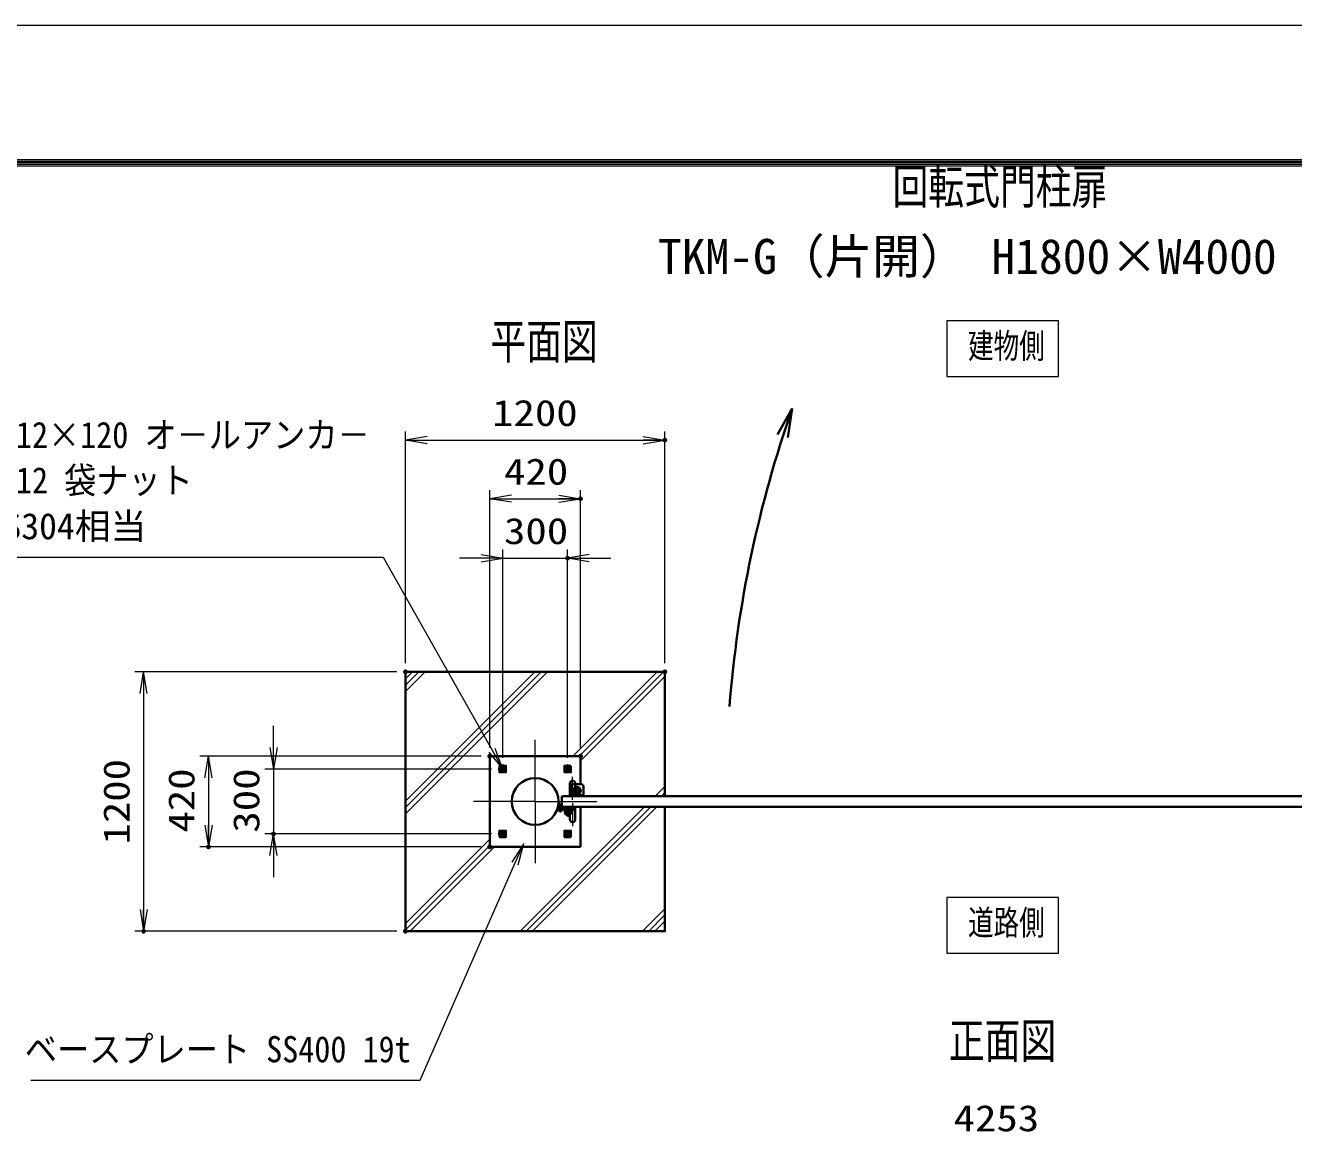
# Model space of a CAD drawing. Units: millimetres at full size. Extents: x -11880 to 11880, y -8400 to 8400.
# Drawn here: x -1622 to 4241, y 3271 to 8400 of the extents above; entities that cross this region are included whole.
import ezdxf
from ezdxf.enums import TextEntityAlignment as Align

# ---------------------------------------------------------------- set-up
doc = ezdxf.new("R2010")
doc.units = ezdxf.units.MM
doc.header["$LTSCALE"] = 30
doc.header["$PDMODE"] = 32
doc.header["$PDSIZE"] = 15
for name, pattern in [('DASHED', [7.5, 6, -1.5]), ('USER1', [18, 12, -1.5, 3, -1.5]), ('USER2', [9, 6, -0.75, 1.5, -0.75])]:
    doc.linetypes.add(name, pattern=pattern)
for name, color, linetype, lineweight in [('0-0_D-TTL', 7, 'Continuous', 18), ('0-1_外形線', 7, 'Continuous', 35), ('0-2_軸線', 200, 'USER1', 15), ('0-3_細線', 2, 'Continuous', 35), ('0-4_寸法線', 4, 'Continuous', 18), ('0-5_0', 7, 'Continuous', 18), ('0-7_隠れ線', 140, 'DASHED', 18), ('0-D_ハッチング', 253, 'Continuous', 13), ('0-E_AM_0N', 7, 'Continuous', 50), ('0-F_AM_4N', 4, 'Continuous', 25), ('1-0_AM_7N', 6, 'USER2', 18)]:
    doc.layers.add(name, color=color, linetype=linetype, lineweight=lineweight)
for name, color, linetype in [('0-6_Defpoints', 7, 'Continuous'), ('0-9_文字3', 254, 'Continuous'), ('0-C_文字', 254, 'Continuous')]:
    doc.layers.add(name, color=color, linetype=linetype)
doc.styles.add('ＭＳ ゴシック', font='')
doc.styles.get('ＭＳ ゴシック').set_extended_font_data('MS Gothic')

# ---------------------------------------------------------------- blocks, each defined once
blk = doc.blocks.new('A$C4093506B')
at = {"layer": '0-1_外形線'}
for p, q in [((-373.3, 0), (376.7, 0)), ((-373.3, -1755), (-373.3, 0)), ((376.7, -1755), (376.7, 0))]:
    blk.add_line(p, q, dxfattribs=at)
blk.add_arc((1.7, -1755), 375, 180, 0, dxfattribs=at)
at = {"layer": '0-2_軸線', "linetype": 'USER2'}
blk.add_line((1.7, 532.5), (1.7, -2662.5), dxfattribs=at)
blk = doc.blocks.new('A$C031A601E')
at = {"layer": '0-1_外形線'}
for p, q in [((-914.7, 739.2), (-914.7, -610.8)), ((-614.7, -910.8), (585.3, -910.8))]:
    blk.add_line(p, q, dxfattribs=at)
blk.add_lwpolyline([(885.3, -610.8), (885.3, 739.2), (-914.7, 739.2)], dxfattribs=at)
for centre, start, end in [((-614.7, -610.8), 180, 270), ((585.3, -610.8), 270, 0)]:
    blk.add_arc(centre, 300, start, end, dxfattribs=at)
at = {"layer": '0-2_軸線'}
for q in [(-14.7, 645.4), (-670.9, -10.8), (641.6, -10.8), (-14.7, -667.1)]:
    blk.add_line((-14.7, -10.8), q, dxfattribs=at)
at = {"layer": '0-3_細線'}
blk.add_circle((-14.7, -10.8), 525, dxfattribs=at)
at = {"layer": '0-7_隠れ線', "linetype": 'Continuous'}
blk.add_line((-914.7, 589.2), (885.3, 589.2), dxfattribs=at)
at = {"layer": '0-7_隠れ線'}
for radius in [420, 315, 285]:
    blk.add_circle((-14.7, -10.8), radius, dxfattribs=at)
blk = doc.blocks.new('_Open')
at = {"layer": '0-5_0', "color": 4}
blk.add_line((-30, 5), (0, 0), dxfattribs=at)
blk.add_lwpolyline([(-30, -5), (0, 0), (-30, 0)], dxfattribs=at)
blk = doc.blocks.new('davdavdavav')
at = {"layer": '0-2_軸線'}
for p, q in [((0, 0), (-269.5, 0)), ((0, 0), (0, 269.5)), ((0, 0), (0, -269.5)), ((0, 0), (269.5, 0)), ((1050.1, -330), (1050.1, 266.4)), ((1050.1, -330), (453.7, -330)), ((1050.1, -330), (1050.1, -926.4)), ((1050.1, -330), (1646.5, -330))]:
    blk.add_line(p, q, dxfattribs=at)
at = {"layer": '0-3_細線'}
for p, q in [((-486.2, 0), (-270, 0)), ((-451.9, 90), (-270, 90)), ((-270, 90), (-270, 900)), ((-90, 900), (-270, 900)), ((-180, 0), (-180, 900)), ((-90, 900), (-90, 155.9)), ((1800.1, 180), (0, 180)), ((155.9, 90), (1800.1, 90)), ((300.1, 450), (300.1, 330)), ((300.1, 330), (1800.1, 330)), ((630.1, -330), (630.1, 0)), ((630.1, 0), (1470.1, 0)), ((675.1, 330), (675.1, 180)), ((675.1, 180), (1425.1, 180)), ((870.1, 0), (870.1, 180)), ((1230.1, 0), (1230.1, 180)), ((1425.1, 180), (1425.1, 330)), ((1470.1, 0), (1470.1, -330)), ((1800.1, 330), (1800.1, 450)), ((1800.1, 180), (1950, 143)), ((1926.7, 56.1), (1800.1, 90)), ((1950, 143), (1926.7, 56.1)), ((848.9, -150), (1251.3, -150))]:
    blk.add_line(p, q, dxfattribs=at)
blk.add_circle((0, 0), 180, dxfattribs=at)
blk.add_circle((0, 0), 180, dxfattribs=at)
for centre, radius, start, end in [((-270, 90), 90, 270, 0), ((1050.1, -330), 420, 180, 0), ((1050.1, -330), 270, 138.18969, 41.81031)]:
    blk.add_arc(centre, radius, start, end, dxfattribs=at)
blk = doc.blocks.new('U60')
at = {"layer": '0-E_AM_0N'}
blk.add_lwpolyline([(5252829.4, 80459214), (5253099.4, 80459058.2), (5253369.4, 80459214), (5253369.4, 80459525.8), (5253099.4, 80459681.7), (5252829.4, 80459525.8)], close=True, dxfattribs=at)
for radius in [270, 151.6]:
    blk.add_circle((5253099.4, 80459369.9), radius, dxfattribs=at)
at = {"layer": '0-F_AM_4N'}
blk.add_arc((5253099.4, 80459369.9), 180, 260, 170, dxfattribs=at)
at = {"layer": '1-0_AM_7N'}
for p, q in [((5252756.5, 80459369.9), (5253442.4, 80459369.9)), ((5253099.4, 80459712.9), (5253099.4, 80459027))]:
    blk.add_line(p, q, dxfattribs=at)
blk = doc.blocks.new('U61')
at = {"layer": '0-E_AM_0N'}
blk.add_lwpolyline([(5244369.4, 80459214), (5244099.4, 80459058.2), (5243829.4, 80459214), (5243829.4, 80459525.8), (5244099.4, 80459681.7), (5244369.4, 80459525.8)], close=True, dxfattribs=at)
for radius in [270, 151.6]:
    blk.add_circle((5244099.4, 80459369.9), radius, dxfattribs=at)
at = {"layer": '0-F_AM_4N'}
blk.add_arc((5244099.4, 80459369.9), 180, 10, 280, dxfattribs=at)
at = {"layer": '1-0_AM_7N'}
for p, q in [((5244442.4, 80459369.9), (5243756.5, 80459369.9)), ((5244099.4, 80459712.9), (5244099.4, 80459027))]:
    blk.add_line(p, q, dxfattribs=at)
blk = doc.blocks.new('U62')
at = {"layer": '0-E_AM_0N'}
blk.add_lwpolyline([(5244369.4, 80450525.8), (5244099.4, 80450681.7), (5243829.4, 80450525.8), (5243829.4, 80450214), (5244099.4, 80450058.2), (5244369.4, 80450214)], close=True, dxfattribs=at)
for radius in [270, 151.6]:
    blk.add_circle((5244099.4, 80450369.9), radius, dxfattribs=at)
at = {"layer": '0-F_AM_4N'}
blk.add_arc((5244099.4, 80450369.9), 180, 80, 350, dxfattribs=at)
at = {"layer": '1-0_AM_7N'}
for p, q in [((5244442.4, 80450369.9), (5243756.5, 80450369.9)), ((5244099.4, 80450027), (5244099.4, 80450712.9))]:
    blk.add_line(p, q, dxfattribs=at)
blk = doc.blocks.new('S51')
at = {"layer": '0-4_寸法線'}
for points in [[(5178676.4, 80416200.5), (5232642.8, 80416200.5), (5245802, 80446281.8), (5247004.3, 80449030.3)], [(5246260.1, 80446081.4), (5247004.3, 80449030.3), (5245343.9, 80446482.2)]]:
    blk.add_lwpolyline(points, dxfattribs=at)
at = {"layer": '0-4_寸法線', "color": 254, "style": 'ＭＳ ゴシック', "width": 0.9}
blk.add_text('ベースプレート SS400 19t', height=3637, dxfattribs=at).set_placement((5177812.4, 80417601.1), align=Align.BOTTOM_LEFT)
blk = doc.blocks.new('S52')
at = {"layer": '0-4_寸法線'}
for points in [[(5170339, 80488760.8), (5227502.2, 80488760.8), (5242624.2, 80461982.2), (5244099.4, 80459369.9)], [(5242188.9, 80461736.3), (5244099.4, 80459369.9), (5243059.6, 80462228)]]:
    blk.add_lwpolyline(points, dxfattribs=at)
at = {"layer": '0-4_寸法線', "color": 254, "style": 'ＭＳ ゴシック', "width": 0.9}
for s, p in [('4-M12×120 オ－ルアンカ－', (5169907, 80502823)), ('4-M12 袋ナット', (5169907, 80496523))]:
    blk.add_text(s, height=3637, dxfattribs=at).set_placement(p, align=Align.BOTTOM_LEFT)
at = {"layer": '0-4_寸法線', "color": 254, "style": 'ＭＳ ゴシック'}
blk.add_text('SUS304相当', height=3637, dxfattribs=at).set_placement((5169907, 80490161.4), align=Align.BOTTOM_LEFT)
blk = doc.blocks.new('U63')
at = {"layer": '0-E_AM_0N'}
blk.add_lwpolyline([(5252829.4, 80450525.8), (5253099.4, 80450681.7), (5253369.4, 80450525.8), (5253369.4, 80450214), (5253099.4, 80450058.2), (5252829.4, 80450214)], close=True, dxfattribs=at)
for radius in [270, 151.6]:
    blk.add_circle((5253099.4, 80450369.9), radius, dxfattribs=at)
at = {"layer": '0-F_AM_4N'}
blk.add_arc((5253099.4, 80450369.9), 180, 190, 100, dxfattribs=at)
at = {"layer": '1-0_AM_7N'}
for p, q in [((5252756.5, 80450369.9), (5253442.4, 80450369.9)), ((5253099.4, 80450027), (5253099.4, 80450712.9))]:
    blk.add_line(p, q, dxfattribs=at)

msp = doc.modelspace()

# ---------------------------------------------------------------- linework, layer by layer
at = {"layer": '0-0_D-TTL'}
for points in [[(-11880, -8400), (11880, -8400), (11880, 8400), (-11880, 8400)], [(-11116.29, 7779.43), (11116.29, 7779.43), (11116.29, -7777.71), (-11116.29, -7777.71)], [(-11109.21, 7772.36), (11109.21, 7772.36), (11109.21, -7770.64), (-11109.21, -7770.64)], [(-11102.14, 7765.29), (11102.14, 7765.29), (11102.14, -7763.57), (-11102.14, -7763.57)], [(-11095.07, 7758.21), (11095.07, 7758.21), (11095.07, -7756.5), (-11095.07, -7756.5)], [(-11088, 7751.14), (11088, 7751.14), (11088, -7749.43), (-11088, -7749.43)]]:
    msp.add_lwpolyline(points, close=True, dxfattribs=at)
at = {"layer": '0-1_外形線'}
for p, q in [((525.04, 5021.26), (945.04, 5021.26)), ((525.04, 4601.26), (525.04, 5021.26)), ((945.04, 5021.26), (945.04, 4891.26)), ((945.04, 4786.26), (945.04, 4601.26)), ((945.04, 4601.26), (525.04, 4601.26))]:
    msp.add_line(p, q, dxfattribs=at)
for points in [[(135.04, 5411.26), (1335.04, 5411.26), (1335.04, 4836.26)], [(1335.04, 4786.26), (1335.04, 4211.26), (135.04, 4211.26), (135.04, 5411.26)]]:
    msp.add_lwpolyline(points, dxfattribs=at)
for points in [[(570.04, 4976.26), (600.04, 4976.26), (600.04, 4946.26), (570.04, 4946.26)], [(900.04, 4976.26), (870.04, 4976.26), (870.04, 4946.26), (900.04, 4946.26)], [(858.04, 4836.26), (4858.04, 4836.26), (4858.04, 4786.26), (858.04, 4786.26)], [(570.04, 4646.26), (600.04, 4646.26), (600.04, 4676.26), (570.04, 4676.26)], [(900.04, 4646.26), (870.04, 4646.26), (870.04, 4676.26), (900.04, 4676.26)]]:
    msp.add_lwpolyline(points, close=True, dxfattribs=at)
for centre, radius in [((735.04, 4811.26), 108.15), ((928.04, 4861.26), 12.5)]:
    msp.add_circle(centre, radius, dxfattribs=at)
at = {"layer": '0-2_軸線'}
for p, q in [((735.04, 4811.26), (735.04, 5096.67)), ((928.04, 4861.26), (928.04, 4875.01)), ((735.04, 4811.26), (449.64, 4811.26)), ((735.04, 4811.26), (1020.44, 4811.26)), ((735.04, 4811.26), (735.04, 4525.86)), ((928.04, 4861.26), (914.29, 4861.26)), ((928.04, 4861.26), (941.79, 4861.26)), ((928.04, 4861.26), (928.04, 4847.51))]:
    msp.add_line(p, q, dxfattribs=at)
at = {"layer": '0-3_細線'}
for q in [(1855.79, 6507.96), (1902.46, 6494.46)]:
    msp.add_line((1923.49, 6629.14), q, dxfattribs=at)
msp.add_arc((7072.08, 4825.73), 5455.3, 160.69606, 175.52715, dxfattribs=at)
at = {"layer": '0-4_寸法線'}
for p, q in [((135.04, 5451.26), (135.04, 6522.2)), ((1335.04, 5451.26), (1335.04, 6522.2)), ((135.04, 6482.2), (1335.04, 6482.2)), ((525.04, 5061.26), (525.04, 6251.26)), ((945.04, 5061.26), (945.04, 6251.26)), ((525.04, 6211.26), (945.04, 6211.26)), ((485.04, 5936.35), (385.04, 5936.35)), ((585.04, 5012.69), (585.04, 5976.35)), ((585.04, 5936.35), (885.04, 5936.35)), ((885.04, 5012.69), (885.04, 5976.35)), ((985.04, 5936.35), (1085.04, 5936.35)), ((95.04, 5411.26), (-1115.01, 5411.26)), ((-1075.01, 5411.26), (-1075.01, 4211.26)), ((-475.01, 5061.26), (-475.01, 5161.26)), ((485.04, 5021.26), (-815.01, 5021.26)), ((-775.01, 5021.26), (-775.01, 4601.26)), ((533.61, 4961.26), (-515.01, 4961.26)), ((-475.01, 4961.26), (-475.01, 4661.26)), ((533.61, 4661.26), (-515.01, 4661.26)), ((485.04, 4601.26), (-815.01, 4601.26)), ((-475.01, 4561.26), (-475.01, 4461.26)), ((95.04, 4211.26), (-1115.01, 4211.26))]:
    msp.add_line(p, q, dxfattribs=at)
for points in [[(2638.63, 6777.04), (3153.9, 6777.04), (3153.9, 7034.11), (2638.63, 7034.11)], [(2638.63, 4110.28), (3153.9, 4110.28), (3153.9, 4367.36), (2638.63, 4367.36)]]:
    msp.add_lwpolyline(points, close=True, dxfattribs=at)
at = {"layer": '0-6_Defpoints'}
for p in [(1335.04, 6482.2), (945.04, 6211.26), (885.04, 5936.35), (135.04, 5411.26), (135.04, 5411.26), (1335.04, 5411.26), (525.04, 5021.26), (525.04, 5021.26), (945.04, 5021.26), (573.61, 4961.26), (585.04, 4972.69), (885.04, 4972.69), (-475.01, 4661.26), (573.61, 4661.26), (-775.01, 4601.26), (525.04, 4601.26), (-1075.01, 4211.26), (135.04, 4211.26)]:
    msp.add_point(p, dxfattribs=at)
at = {"layer": '0-7_隠れ線'}
for centre in [(585.04, 4961.26), (885.04, 4961.26), (585.04, 4661.26), (885.04, 4661.26)]:
    msp.add_circle(centre, 10, dxfattribs=at)
at = {"layer": '0-D_ハッチング'}
for p, q in [((135.04, 5378.24), (168.06, 5411.26)), ((135.04, 4812.56), (733.74, 5411.26)), ((135.04, 5349.24), (197.06, 5411.26)), ((135.04, 4783.56), (762.74, 5411.26)), ((135.04, 5320.24), (226.06, 5411.26)), ((135.04, 4754.56), (791.74, 5411.26)), ((909.43, 5021.26), (1299.43, 5411.26)), ((938.43, 5021.26), (1328.43, 5411.26)), ((945.04, 4998.87), (1335.04, 5388.87)), ((1290.12, 4836.26), (1335.04, 4881.19)), ((1319.12, 4836.26), (1335.04, 4852.19)), ((665.12, 4211.26), (1240.12, 4786.26)), ((694.12, 4211.26), (1269.12, 4786.26)), ((723.12, 4211.26), (1298.12, 4786.26)), ((135.04, 4246.87), (525.04, 4636.87)), ((135.04, 4217.87), (525.04, 4607.87)), ((157.43, 4211.26), (547.43, 4601.26)), ((1230.8, 4211.26), (1335.04, 4315.5)), ((1259.8, 4211.26), (1335.04, 4286.5)), ((1288.8, 4211.26), (1335.04, 4257.5))]:
    msp.add_line(p, q, dxfattribs=at)

# ---------------------------------------------------------------- block references
at = {"layer": '0-1_外形線', "yscale": 0.03333333, "rotation": 180}
for name, p, xscale in [('A$C4093506B', (907.98, 4836.26), -0.03333333), ('A$C031A601E', (927.55, 4860.9), 0.03333333)]:
    msp.add_blockref(name, p, dxfattribs=dict(at, xscale=xscale))
at = {"layer": '0-1_外形線', "xscale": 0.03333333, "yscale": 0.03333333}
for name, p in [('davdavdavav', (851.73, 4771.26)), ('A$C4093506B', (907.98, 4786.26))]:
    msp.add_blockref(name, p, dxfattribs=at)
at = {"layer": '0-4_寸法線'}
for name, p, xscale, yscale in [('S52', (-174218.27, -2677017.73), 0.03333333, 0.03333333), ('_Open', (1335.04, 6482.2), 3.333333, 3.333333), ('_Open', (945.04, 6211.26), 3.333333, 3.333333), ('_Open', (585.04, 5936.35), 3.333333, 3.333333), ('S51', (-174218.27, -2677017.73), 0.03333333, 0.03333333)]:
    msp.add_blockref(name, p, dxfattribs=dict(at, xscale=xscale, yscale=yscale))
at = {"layer": '0-4_寸法線', "xscale": 3.333333, "yscale": 3.333333}
for p, rotation in [((135.04, 6482.2), 180), ((525.04, 6211.26), 180), ((885.04, 5936.35), 180), ((-1075.01, 5411.26), 90), ((-475.01, 4961.26), 270), ((-775.01, 5021.26), 90), ((-775.01, 4601.26), 270), ((-475.01, 4661.26), 90), ((-1075.01, 4211.26), 270)]:
    msp.add_blockref('_Open', p, dxfattribs=dict(at, rotation=rotation))
at = {"layer": '0-E_AM_0N', "xscale": 0.03333333, "yscale": 0.03333333}
for name in ['U61', 'U60', 'U62', 'U63']:
    msp.add_blockref(name, (-174218.27, -2677017.73), dxfattribs=at)

# ---------------------------------------------------------------- texts
at = {"layer": '0-1_外形線', "style": 'ＭＳ ゴシック', "width": 0.75}
for s, p in [('建物側', (2736.22, 6825.75)), ('道路側', (2736.22, 4159))]:
    msp.add_text(s, height=115.5, dxfattribs=at).set_placement(p, align=Align.BOTTOM_LEFT)
at = {"layer": '0-4_寸法線', "color": 254, "style": 'ＭＳ ゴシック', "width": 1.2}
for s, p in [('1200', (535.84, 6510.88)), ('420', (591.04, 6239.95)), ('300', (591.04, 5965.03)), ('4253', (2669.54, 3249.89))]:
    msp.add_text(s, height=121.2, dxfattribs=at).set_placement(p, align=Align.BOTTOM_LEFT)
for s, p in [('1200', (-1103.7, 4612.06)), ('420', (-803.7, 4667.26)), ('300', (-503.7, 4667.26))]:
    msp.add_text(s, height=121.2, rotation=90, dxfattribs=at).set_placement(p, align=Align.BOTTOM_LEFT)
at = {"layer": '0-9_文字3', "style": 'ＭＳ ゴシック', "width": 0.75}
msp.add_text('回転式門柱扉', height=161.7, dxfattribs=at).set_placement((2387.2, 7525.44), align=Align.BOTTOM_LEFT)
at = {"layer": '0-9_文字3', "style": 'ＭＳ ゴシック'}
msp.add_text('TKM-G（片開） H1800×W4000', height=161.6, dxfattribs=at).set_placement((1302.78, 7202.47), align=Align.BOTTOM_LEFT)
at = {"layer": '0-C_文字', "style": 'ＭＳ ゴシック', "width": 0.75}
for s, p in [('平面図', (528.2, 6809.1)), ('正面図', (2647.56, 3575.76))]:
    msp.add_text(s, height=161.7, dxfattribs=at).set_placement(p, align=Align.BOTTOM_LEFT)

doc.saveas('drawing.dxf')
